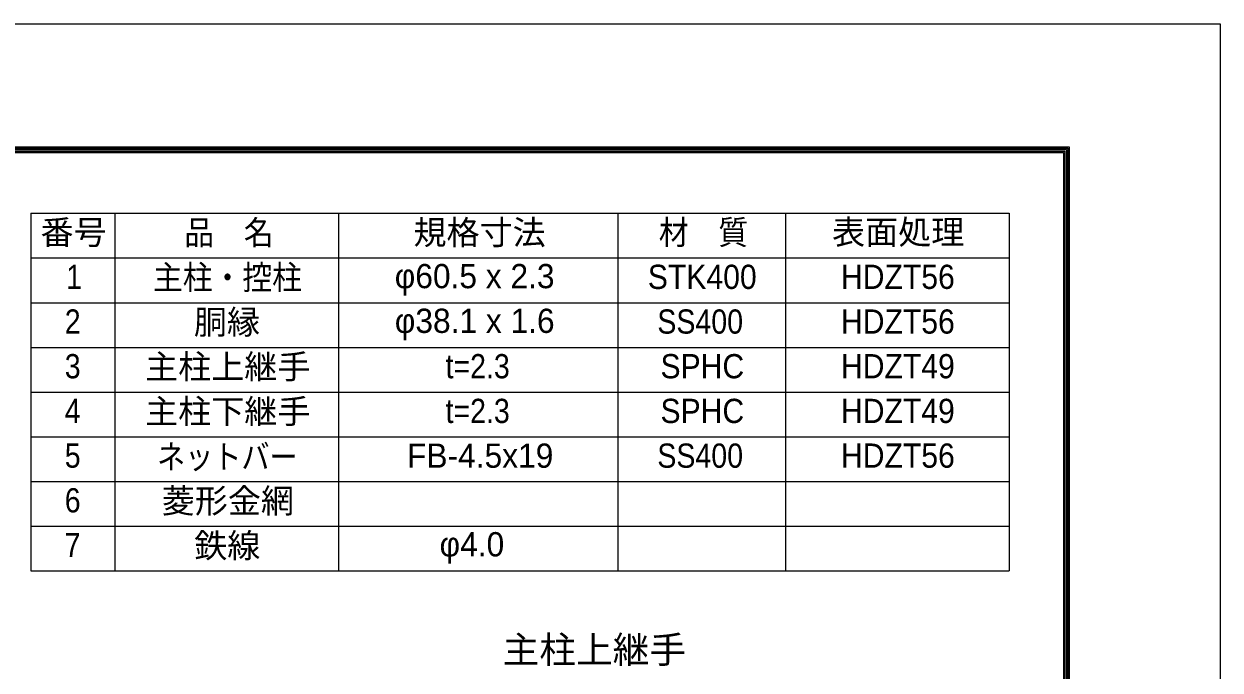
# Model space of a CAD drawing. Units: millimetres, scale not verified. Extents: x -10499 to 10501, y -7424 to 7426.
# Drawn here: x 5150 to 10501, y 4534 to 7426 of the extents above; entities that cross this region are included whole.
import ezdxf
from ezdxf.enums import TextEntityAlignment as Align

# ---------------------------------------------------------------- set-up
doc = ezdxf.new("R2010")
doc.units = ezdxf.units.MM
doc.header["$LTSCALE"] = 30
doc.layers.add('0-9_D-MTR-TXT', color=7, linetype='Continuous')
for name, color, linetype, lineweight in [('0-A_D-MTR-FRAM', 7, 'Continuous', 25), ('0-C_D-STR-TXT', 7, 'Continuous', 13), ('0-E_D-TTL', 7, 'Continuous', 25)]:
    doc.layers.add(name, color=color, linetype=linetype, lineweight=lineweight)
doc.styles.add('ＭＳ ゴシック', font='')
doc.styles.add('ＭＳ Ｐゴシック', font='')
doc.styles.get('ＭＳ ゴシック').set_extended_font_data('MS Gothic')
doc.styles.get('ＭＳ Ｐゴシック').set_extended_font_data('MS PGothic')

msp = doc.modelspace()

# ---------------------------------------------------------------- linework, layer by layer
at = {"layer": '0-A_D-MTR-FRAM'}
for p, q in [((5181.78, 6578.2), (9556.78, 6578.2)), ((5181.78, 6578.2), (5181.78, 4978.2)), ((5556.78, 6578.2), (5556.78, 4978.2)), ((6556.78, 6578.2), (6556.78, 4978.2)), ((7806.78, 6578.2), (7806.78, 4978.2)), ((8556.78, 6578.2), (8556.78, 4978.2)), ((9556.78, 6578.2), (9556.78, 4978.2)), ((5181.78, 6378.2), (9556.78, 6378.2)), ((5181.78, 6178.2), (9556.78, 6178.2)), ((5181.78, 5978.2), (9556.78, 5978.2)), ((5181.78, 5778.2), (9556.78, 5778.2)), ((5181.78, 5578.2), (9556.78, 5578.2)), ((5181.78, 5378.2), (9556.78, 5378.2)), ((5181.78, 5178.2), (9556.78, 5178.2)), ((5181.78, 4978.2), (9556.78, 4978.2))]:
    msp.add_line(p, q, dxfattribs=at)
at = {"layer": '0-E_D-TTL', "color": 2}
msp.add_lwpolyline([(-10499.2, 7425.57), (10500.8, 7425.57), (10500.8, -7424.43), (-10499.2, -7424.43)], close=True, dxfattribs=at)
at = {"layer": '0-E_D-TTL'}
for points in [[(-9824.2, 6875.57), (9825.8, 6875.57), (9825.8, -6874.43), (-9824.2, -6874.43)], [(-9817.95, 6869.32), (9819.55, 6869.32), (9819.55, -6868.18), (-9817.95, -6868.18)], [(-9811.7, 6863.07), (9813.3, 6863.07), (9813.3, -6861.93), (-9811.7, -6861.93)], [(-9805.45, 6856.82), (9807.05, 6856.82), (9807.05, -6855.68), (-9805.45, -6855.68)], [(-9799.2, 6850.57), (9800.8, 6850.57), (9800.8, -6849.43), (-9799.2, -6849.43)]]:
    msp.add_lwpolyline(points, close=True, dxfattribs=at)

# ---------------------------------------------------------------- texts
at = {"layer": '0-9_D-MTR-TXT', "style": 'ＭＳ Ｐゴシック'}
for s, height, p in [('番号', 108.4, (5224.78, 6406.49)), ('規格寸法', 108.4, (6892.68, 6405.69)), ('表面処理', 108.4, (8765.13, 6407.34)), ('φ60.5 x 2.3', 108.4, (6808.98, 6210.49)), ('胴縁', 108.4, (5910.48, 6004.84)), ('φ38.1 x 1.6', 108.4, (6809.28, 6010.49)), ('主柱上継手', 108.4, (5692.43, 5805.09)), ('主柱下継手', 108.4, (5692.43, 5605.09)), ('FB-4.5x19', 108.5, (6863.73, 5407.09)), ('菱形金網', 108.4, (5766.83, 5205.09)), ('鉄線', 108.4, (5911.93, 5004.79)), ('φ4.0', 108.5, (7009.43, 5010.49))]:
    msp.add_text(s, height=height, dxfattribs=at).set_placement(p, align=Align.BOTTOM_LEFT)
for s, height, width, p in [('品\u3000名', 108.4, 0.9, (5867.63, 6405.09)), ('材\u3000質', 108.4, 0.9, (7990.38, 6406.19)), ('1', 108.4, 0.9, (5338.93, 6207.09)), ('主柱・控柱', 108.5, 0.9, (5727.93, 6204.84)), ('STK400', 108.5, 0.95, (7940.93, 6207.09)), ('HDZT56', 108.4, 0.95, (8805.18, 6207.34)), ('2', 108.4, 0.9, (5332.93, 6007.34)), ('SS400', 108.5, 0.9, (7983.53, 6007.09)), ('HDZT56', 108.4, 0.95, (8805.18, 6007.34)), ('3', 108.4, 0.9, (5332.93, 5807.34)), ('t=2.3', 108.4, 0.9, (7036.13, 5807.34)), ('SPHC', 108.4, 0.95, (7997.78, 5807.34)), ('HDZT49', 108.4, 0.95, (8805.18, 5807.34)), ('4', 108.4, 0.9, (5332.63, 5607.34)), ('t=2.3', 108.4, 0.9, (7036.13, 5607.34)), ('SPHC', 108.4, 0.95, (7997.78, 5607.34)), ('HDZT49', 108.4, 0.95, (8805.18, 5607.34)), ('5', 108.4, 0.9, (5332.93, 5407.34)), ('ネットバー', 108.5, 0.85, (5745.78, 5402.54)), ('SS400', 108.5, 0.9, (7983.53, 5407.09)), ('HDZT56', 108.4, 0.95, (8805.18, 5407.34)), ('6', 108.4, 0.9, (5332.93, 5207.34)), ('7', 108.4, 0.9, (5332.63, 5007.34))]:
    msp.add_text(s, height=height, dxfattribs=dict(at, width=width)).set_placement(p, align=Align.BOTTOM_LEFT)
at = {"layer": '0-C_D-STR-TXT', "style": 'ＭＳ ゴシック'}
msp.add_text('主柱上継手', height=120.3, dxfattribs=at).set_placement((7291.75, 4529.39), align=Align.BOTTOM_LEFT)

doc.saveas('drawing.dxf')
